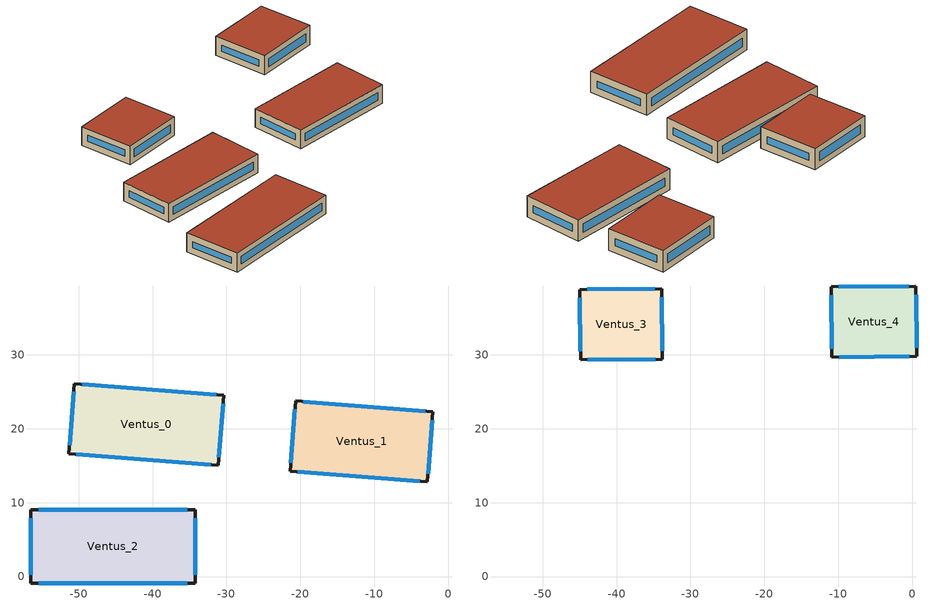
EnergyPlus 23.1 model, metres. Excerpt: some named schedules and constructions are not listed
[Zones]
Ventus_0
 floor outside (90.1-2019 Nonresidential CZ 0 Exterior Floor (Mass)): -50.59,26.13,3.49 -30.38,24.54,3.48 -31.13,15.05,3.48 -51.34,16.64,3.49
 wall outside (90.1-2019 Nonresidential CZ 0 Exterior Wall (Mass)): -50.59,26.13 -51.34,16.64 z3.49:6.87; -31.13,15.05 -30.38,24.54 z3.48:6.87; -51.34,16.64,3.49 -31.13,15.05,3.48 -31.13,15.05,6.87 -51.34,16.64,6.87; -30.38,24.54,3.48 -50.59,26.13,3.49 -50.59,26.13,6.87 -30.38,24.54,6.87
 window (90.1-2019 Nonresidential CZ 0 Glazing (Operable)): -50.68,25 -51.25,17.78 z4.62:5.74; -31.04,16.19 -30.47,23.41 z4.62:5.73; -50.31,16.56,4.52 -32.16,15.13,4.51 -32.16,15.13,5.83 -50.31,16.56,5.84; -31.41,24.62,4.51 -49.56,26.05,4.52 -49.56,26.05,5.84 -31.41,24.62,5.83
 roof outside (90.1-2019 Nonresidential CZ 0 Exterior Roof (Mass)): -50.59,26.13 -51.34,16.64 -31.13,15.05 -30.38,24.54 z6.87
Ventus_1
 floor outside (90.1-2019 Nonresidential CZ 0 Exterior Floor (Mass)): -21.39,14.28,3.48 -20.64,23.78,3.48 -2.06,22.31,3.47 -2.81,12.81,3.47
 wall outside (90.1-2019 Nonresidential CZ 0 Exterior Wall (Mass)): -2.81,12.81 -2.06,22.31 z3.47:6.86; -20.64,23.78 -21.39,14.28 z3.48:6.86; -21.39,14.28,3.48 -2.81,12.81,3.47 -2.81,12.81,6.86 -21.39,14.28,6.86; -2.06,22.31,3.47 -20.64,23.78,3.48 -20.64,23.78,6.86 -2.06,22.31,6.86
 window (90.1-2019 Nonresidential CZ 0 Glazing (Operable)): -20.36,14.19 -3.83,12.89 z4.5:5.83; -2.72,13.95 -2.15,21.18 z4.61:5.72; -20.73,22.64 -21.3,15.41 z4.61:5.73; -3.08,22.39,4.5 -19.62,23.7,4.5 -19.61,23.7,5.83 -3.08,22.39,5.83
 roof outside (90.1-2019 Nonresidential CZ 0 Exterior Roof (Mass)): -21.39,14.28 -2.81,12.81 -2.06,22.31 -20.64,23.78 z6.86
Ventus_2
 floor outside (90.1-2019 Nonresidential CZ 0 Exterior Floor (Mass)): -56.49,9.04 -34.25,9.04 -34.25,-0.87 -56.49,-0.87 z3.5
 wall outside (90.1-2019 Nonresidential CZ 0 Exterior Wall (Mass)): -56.49,9.04 -56.49,-0.87 -34.25,-0.87 -34.25,9.04 -56.49,9.04 z3.5:6.89
 window (90.1-2019 Nonresidential CZ 0 Glazing (Operable)): -56.49,7.9 -56.49,0.28 / -34.25,0.28 -34.25,7.9 z4.64:5.75; -55.45,-0.87 -35.29,-0.87 / -35.29,9.04 -55.45,9.04 z4.54:5.85
 roof outside (90.1-2019 Nonresidential CZ 0 Exterior Roof (Mass)): -56.49,9.04 -56.49,-0.87 -34.25,-0.87 -34.25,9.04 z6.89
Ventus_3
 floor outside (90.1-2019 Nonresidential CZ 0 Exterior Floor (Mass)): -33.89,38.98 -33.8,29.46 -44.89,29.34 -44.99,38.86 z6.11
 wall outside (90.1-2019 Nonresidential CZ 0 Exterior Wall (Mass)): -33.89,38.98 -44.99,38.86 -44.89,29.34 -33.8,29.46 -33.89,38.98 z6.11:9.51
 window (90.1-2019 Nonresidential CZ 0 Glazing (Operable)): -34.87,38.97 -44.01,38.87 / -43.91,29.35 -34.77,29.45 z7.08:8.53; -44.98,37.72 -44.9,30.48 / -33.81,30.6 -33.88,37.84 z7.25:8.37
 roof outside (90.1-2019 Nonresidential CZ 0 Exterior Roof (Mass)): -33.89,38.98 -44.99,38.86 -44.89,29.34 -33.8,29.46 z9.51
Ventus_4
 floor outside (90.1-2019 Nonresidential CZ 0 Exterior Floor (Mass)): 0.52,39.34 0.62,29.82 -10.85,29.7 -10.95,39.22 z6.11
 wall outside (90.1-2019 Nonresidential CZ 0 Exterior Wall (Mass)): 0.52,39.34 -10.95,39.22 -10.85,29.7 0.62,29.82 0.52,39.34 z6.11:9.57
 window (90.1-2019 Nonresidential CZ 0 Glazing (Operable)): -0.48,39.33 -9.95,39.23 / -9.85,29.71 -0.38,29.8 z7.1:8.57; -10.93,38.06 -10.86,30.85 / 0.61,30.97 0.53,38.18 z7.26:8.41
 roof outside (90.1-2019 Nonresidential CZ 0 Exterior Roof (Mass)): 0.52,39.34 -10.95,39.22 -10.85,29.7 0.62,29.82 z9.57
[Schedule:Week:Daily]
HeatAvail_Ventus_3_36; CoolAvail_Ventus_3_36: 65e3f139-55c4-491a-b8a1-de92385e0cb0, 25074c04-134a-4cd5-8869-0685f9ce901c, 138f1788-d115-4275-8913-5b5a03c72385, 370483e0-baab-4027-9a59-48fbdd436ac3, 73406b90-c116-4a38-ad26-4383958228e9, 84d43c4c-2615-4df1-85a1-b787e92f3893, 0ac50ae1-ade8-438e-9c97-9bc2b327bad1, 65e3f139-55c4-491a-b8a1-de92385e0cb0, 65e3f139-55c4-491a-b8a1-de92385e0cb0, 65e3f139-55c4-491a-b8a1-de92385e0cb0, 65e3f139-55c4-491a-b8a1-de92385e0cb0, 65e3f139-55c4-491a-b8a1-de92385e0cb0
HeatAvail_Ventus_3_37; CoolAvail_Ventus_3_37: c7d3c108-51e1-4642-b10b-24d9d065fcf4, 880d7f9e-f7e5-4845-9f62-fa0b82a83981, 86de422b-4adc-4f8c-b749-f42a706bffc7, f2e27bb0-f5a1-4c12-9222-5da141ad1eb5, 74054bd2-68bf-4c2e-b6fe-a9a46485e833, ea893394-956b-47a8-8b47-a2961b42e97b, 97807dff-fb68-4c04-8ba7-6cd170c0bd5b, c7d3c108-51e1-4642-b10b-24d9d065fcf4, c7d3c108-51e1-4642-b10b-24d9d065fcf4, c7d3c108-51e1-4642-b10b-24d9d065fcf4, c7d3c108-51e1-4642-b10b-24d9d065fcf4, c7d3c108-51e1-4642-b10b-24d9d065fcf4
HeatAvail_Ventus_3_38; CoolAvail_Ventus_3_38: b9c7d137-7474-496a-bda7-21dd42cd1285, d04262fa-b310-48b4-9ff0-47e72d262feb, 65e3f139-55c4-491a-b8a1-de92385e0cb0, 9ba10620-f997-461f-a3eb-d35a1e1b5dbc, c3946a26-4fde-49a7-97f4-fc630781a67f, 1d522c20-2eb0-4cc8-bc6a-dc0ba6922368, 07c72340-b4fe-42e0-bbc8-36a9f5657532, b9c7d137-7474-496a-bda7-21dd42cd1285, b9c7d137-7474-496a-bda7-21dd42cd1285, b9c7d137-7474-496a-bda7-21dd42cd1285, b9c7d137-7474-496a-bda7-21dd42cd1285, b9c7d137-7474-496a-bda7-21dd42cd1285
HeatAvail_Ventus_3_39; CoolAvail_Ventus_3_39: 6090c2da-3a51-4064-848f-2637f0081b64, c10c3bc1-e411-4a46-a84f-dfb66236ee43, 9def71ac-644c-4a43-924f-0a2d0336bef2, 057ceafd-0d81-4d68-930f-3b2314fa48cd, 88fed7b3-e359-4a1f-a5b9-45b8ce0c1dc6, 6514d837-955e-4917-8dd1-65b2037d5c9b, c7d3c108-51e1-4642-b10b-24d9d065fcf4, 6090c2da-3a51-4064-848f-2637f0081b64, 6090c2da-3a51-4064-848f-2637f0081b64, 6090c2da-3a51-4064-848f-2637f0081b64, 6090c2da-3a51-4064-848f-2637f0081b64, 6090c2da-3a51-4064-848f-2637f0081b64
HeatAvail_Ventus_3_40; CoolAvail_Ventus_3_40: 378fae08-bd07-4e10-b97f-0d253800d8c8, c2abe261-9d5a-47ce-8ee3-09f32edc3bbb, ce5c9ab2-7397-4451-b8f3-374983e1af58, 20d50bad-3716-475d-a8a1-b2a6c2b604ca, 8a122152-dec9-4ba9-a45f-2adae0c5be92, c6cdd4fb-32ea-43d7-bc5e-5b83dd70b81c, 9d5158ab-fff7-4870-812d-3696b2292dc0, 378fae08-bd07-4e10-b97f-0d253800d8c8, 378fae08-bd07-4e10-b97f-0d253800d8c8, 378fae08-bd07-4e10-b97f-0d253800d8c8, 378fae08-bd07-4e10-b97f-0d253800d8c8, 378fae08-bd07-4e10-b97f-0d253800d8c8
HeatAvail_Ventus_3_41; CoolAvail_Ventus_3_41: b8516354-ce2a-4c67-8c28-31f035522e6f, cbb8fdd0-a5e8-4b2a-b2e6-9693654d8a62, 0c72eb77-d275-4ca9-8307-6c8e2f133ad6, 18659121-dc2a-49d3-a320-01d2f054175a, 5ac3f529-2798-408c-837c-c11db3d63a5f, eaa47732-4b2a-4053-8051-910d054a4053, f2aae914-51d3-4cc0-a5d5-5e9baf011287, b8516354-ce2a-4c67-8c28-31f035522e6f, b8516354-ce2a-4c67-8c28-31f035522e6f, b8516354-ce2a-4c67-8c28-31f035522e6f, b8516354-ce2a-4c67-8c28-31f035522e6f, b8516354-ce2a-4c67-8c28-31f035522e6f
HeatAvail_Ventus_3_42; CoolAvail_Ventus_3_42: af1b22bb-13b3-4bdb-9a6e-cb5ab9315430, 8cfa296e-d2df-42e4-8383-1d6ab16bbdb5, e7079104-5a3e-4fb4-8b2d-8deb9dcb4755, df817dcb-ee5e-4ec2-b348-3e4532a01bdc, 5b88c96a-ba30-4bd6-8257-ec46818092f5, 9f3e6e33-ed0c-4338-a22e-80d68f66795f, 5e4f9b9f-effd-4ea0-b36d-686f673c8fb9, af1b22bb-13b3-4bdb-9a6e-cb5ab9315430, af1b22bb-13b3-4bdb-9a6e-cb5ab9315430, af1b22bb-13b3-4bdb-9a6e-cb5ab9315430, af1b22bb-13b3-4bdb-9a6e-cb5ab9315430, af1b22bb-13b3-4bdb-9a6e-cb5ab9315430
HeatAvail_Ventus_3_43; CoolAvail_Ventus_3_43: b1c0e00c-ed12-44a2-b2d7-3cdb69e5c55e, 444270f3-daff-4cc7-9fce-6beb186acede, b6fcd595-c7f4-4377-b65b-736495fb235b, cb12346d-0ba0-45f5-8b46-1b49f71a5a9e, 16a4b961-d781-45a6-b74f-7a45caf05543, 6c3f2d37-9869-4b85-9549-3a87988d3149, 5487ebe8-a8c6-4cfe-b288-16ea63a3ed1c, b1c0e00c-ed12-44a2-b2d7-3cdb69e5c55e, b1c0e00c-ed12-44a2-b2d7-3cdb69e5c55e, b1c0e00c-ed12-44a2-b2d7-3cdb69e5c55e, b1c0e00c-ed12-44a2-b2d7-3cdb69e5c55e, b1c0e00c-ed12-44a2-b2d7-3cdb69e5c55e
HeatAvail_Ventus_3_44; CoolAvail_Ventus_3_44: ebf265ea-062a-4190-8abf-f1e4c7d89c3a, bd94196e-8e29-48df-b222-d480efb91c9a, be69a2a8-dd22-4f26-b18a-4f66b965a4dc, 27a268de-534c-450b-8705-33fd3cf382a8, cd3f33d7-a60e-4094-a384-348fc886b9d6, 9dcf07ff-184b-43e1-ae98-d6415e276da1, 92402300-f1f6-4e8f-9e99-43f6f64837c9, ebf265ea-062a-4190-8abf-f1e4c7d89c3a, ebf265ea-062a-4190-8abf-f1e4c7d89c3a, ebf265ea-062a-4190-8abf-f1e4c7d89c3a, ebf265ea-062a-4190-8abf-f1e4c7d89c3a, ebf265ea-062a-4190-8abf-f1e4c7d89c3a
HeatAvail_Ventus_3_45; CoolAvail_Ventus_3_45: edc33e11-3f99-40de-8c90-1b0c78e9f77a, abaff233-e121-4acc-b176-3218b52b177e, 6fea13c3-60c2-45eb-826c-87bb4b14df5c, 5e5311e2-4511-4326-97f6-a5c9cd219aeb, 9def71ac-644c-4a43-924f-0a2d0336bef2, aa2181fb-0196-4305-8efc-c14c35da3080, edc33e11-3f99-40de-8c90-1b0c78e9f77a, edc33e11-3f99-40de-8c90-1b0c78e9f77a, edc33e11-3f99-40de-8c90-1b0c78e9f77a, edc33e11-3f99-40de-8c90-1b0c78e9f77a, edc33e11-3f99-40de-8c90-1b0c78e9f77a, edc33e11-3f99-40de-8c90-1b0c78e9f77a
HeatAvail_Ventus_3_46; CoolAvail_Ventus_3_46: 259ab910-9959-4b4f-8b96-6e911539b89f, 8cfa296e-d2df-42e4-8383-1d6ab16bbdb5, 7064cfc5-163a-4ef4-975e-a50f1919b0e4, 59b0afff-e258-4861-ada2-886758a3f753, 5c5f2de8-4e5d-47ee-83c5-350774adab4d, 9c9d8164-8209-42c6-9fdf-f23e4aa42083, 25aa9527-f0f8-4a6c-9c8b-b108c0fe62a6, 259ab910-9959-4b4f-8b96-6e911539b89f, 259ab910-9959-4b4f-8b96-6e911539b89f, 259ab910-9959-4b4f-8b96-6e911539b89f, 259ab910-9959-4b4f-8b96-6e911539b89f, 259ab910-9959-4b4f-8b96-6e911539b89f
HeatAvail_Ventus_3_47; CoolAvail_Ventus_3_47: c03b6a9b-1c9a-4da4-82c3-84b1e2d6d185, 35bfc4da-1048-4292-a682-5655fded43f1, 6b69f790-ab01-4a19-a6c0-13d6128415b2, f9e0fda7-9fed-4c1f-ab6e-5c589fc9d164, 29a76cad-3c7a-482d-a722-386eb74d0f12, ffb92333-dc2f-41db-92cf-14f798bb405c, a0979a01-a3ca-4264-b020-74ebd46e0f0a, c03b6a9b-1c9a-4da4-82c3-84b1e2d6d185, c03b6a9b-1c9a-4da4-82c3-84b1e2d6d185, c03b6a9b-1c9a-4da4-82c3-84b1e2d6d185, c03b6a9b-1c9a-4da4-82c3-84b1e2d6d185, c03b6a9b-1c9a-4da4-82c3-84b1e2d6d185
HeatAvail_Ventus_3_48; CoolAvail_Ventus_3_48: 4f398a15-0db5-4d59-9dc0-80d3d9d282d3, e2278e3a-4045-4e67-81d6-0536b52bb3ab, 11a3fd04-715e-4ad2-80a4-ede72ae8842a, 0c7495df-230f-4fc6-908c-b5aa0f2c6a24, a7c3e583-b1e6-45c1-bb73-94d104b83238, 3c2b0ca0-971e-45fd-9ccc-a7074d69a591, 5586d7ad-9746-4f08-b4f7-35d0e7b16240, 4f398a15-0db5-4d59-9dc0-80d3d9d282d3, 4f398a15-0db5-4d59-9dc0-80d3d9d282d3, 4f398a15-0db5-4d59-9dc0-80d3d9d282d3, 4f398a15-0db5-4d59-9dc0-80d3d9d282d3, 4f398a15-0db5-4d59-9dc0-80d3d9d282d3
HeatAvail_Ventus_3_49; CoolAvail_Ventus_3_49: 67ee3781-661a-4b32-9b97-ba11d48b80e8, dc2a5543-2a02-44da-8fa9-22b0ada74602, 12eac682-e5c5-4ae6-a22e-aa2c120430b8, 981b9efe-6f63-4d00-a449-24f73f51b0f8, ab4d6916-ed93-4cc5-93e4-05523ab73693, 1cf4dc22-9846-4e49-ae67-34ad1fd86b01, 89ea3b08-abcb-42b8-8007-58653634cdd2, 67ee3781-661a-4b32-9b97-ba11d48b80e8, 67ee3781-661a-4b32-9b97-ba11d48b80e8, 67ee3781-661a-4b32-9b97-ba11d48b80e8, 67ee3781-661a-4b32-9b97-ba11d48b80e8, 67ee3781-661a-4b32-9b97-ba11d48b80e8
HeatAvail_Ventus_3_50; CoolAvail_Ventus_3_50: d87af202-f746-4e46-9ceb-371fa7de3b83, ce5c9ab2-7397-4451-b8f3-374983e1af58, 3d23e240-37b9-4a4c-859a-93105498007c, 5d1bad87-1508-49bf-a120-4ab5144eeda2, eb554330-09ba-415f-8b33-a8f0120e2a10, 70444d5c-3d02-4dff-b528-fa1576757e0f, 47d4713a-9828-4be8-aafd-385b8726fa04, d87af202-f746-4e46-9ceb-371fa7de3b83, d87af202-f746-4e46-9ceb-371fa7de3b83, d87af202-f746-4e46-9ceb-371fa7de3b83, d87af202-f746-4e46-9ceb-371fa7de3b83, d87af202-f746-4e46-9ceb-371fa7de3b83
HeatAvail_Ventus_3_51; CoolAvail_Ventus_3_51: 95bc9a77-b8c9-4411-b57c-91eb9c8e52f7, e395d3ac-8cd0-402f-8ca6-1fda7fb30dab, db1a38b2-f9c2-4a48-9e49-15d8acc4e610, 61444038-0694-4e57-a64f-e4e0b6dce092, 40f3f618-6b86-4e51-bfd6-75e26ad0f9b2, 84ed0fb4-1736-4e8f-95e7-5ca1767a8ac9, 771f1635-afb7-4127-b90c-094704ff1bdc, 95bc9a77-b8c9-4411-b57c-91eb9c8e52f7, 95bc9a77-b8c9-4411-b57c-91eb9c8e52f7, 95bc9a77-b8c9-4411-b57c-91eb9c8e52f7, 95bc9a77-b8c9-4411-b57c-91eb9c8e52f7, 95bc9a77-b8c9-4411-b57c-91eb9c8e52f7
HeatAvail_Ventus_3_52; CoolAvail_Ventus_3_52: 50415600-1913-4f4c-b66f-f5c1d08e44a5, 50415600-1913-4f4c-b66f-f5c1d08e44a5, 50415600-1913-4f4c-b66f-f5c1d08e44a5, 50415600-1913-4f4c-b66f-f5c1d08e44a5, 50415600-1913-4f4c-b66f-f5c1d08e44a5, 50415600-1913-4f4c-b66f-f5c1d08e44a5, 50415600-1913-4f4c-b66f-f5c1d08e44a5, 50415600-1913-4f4c-b66f-f5c1d08e44a5, 50415600-1913-4f4c-b66f-f5c1d08e44a5, 50415600-1913-4f4c-b66f-f5c1d08e44a5, 50415600-1913-4f4c-b66f-f5c1d08e44a5, 50415600-1913-4f4c-b66f-f5c1d08e44a5
CoolAvail_Ventus_3_0: 7158aaf4-5a2b-4dfb-b4ee-7a1afa80c914, ea893394-956b-47a8-8b47-a2961b42e97b, 98e88dad-ab29-41fd-9cb4-9f7a812e4348, 7bba5579-4e0c-4581-935f-20ad767e8b1c, 96b4f15b-9833-42f4-beef-ad4644ba9616, 038e51b7-aa1a-4c68-a283-edc952d3799f, ea8110dd-ba3e-46bd-b19a-fb37a1088d34, 7158aaf4-5a2b-4dfb-b4ee-7a1afa80c914, 7158aaf4-5a2b-4dfb-b4ee-7a1afa80c914, 7158aaf4-5a2b-4dfb-b4ee-7a1afa80c914, 7158aaf4-5a2b-4dfb-b4ee-7a1afa80c914, 7158aaf4-5a2b-4dfb-b4ee-7a1afa80c914
CoolAvail_Ventus_3_1: f5f91727-b8df-4fa3-bfaa-6b7d5bd52d09, 4c8de2f8-7c8c-4800-bfda-45e82a9503ca, b5a8b265-8ec4-41aa-b2d8-f610f16bb71a, cce94fd9-a77f-4a92-bade-3cbd5a2e0e45, 5c246eef-ec44-49cf-b00f-87fc8b3c43a0, 5012d3e1-fcf8-4b08-8a6d-4ef5503795fd, 0b75f616-7fec-44bb-a6bb-fd3c22e49948, f5f91727-b8df-4fa3-bfaa-6b7d5bd52d09, f5f91727-b8df-4fa3-bfaa-6b7d5bd52d09, f5f91727-b8df-4fa3-bfaa-6b7d5bd52d09, f5f91727-b8df-4fa3-bfaa-6b7d5bd52d09, f5f91727-b8df-4fa3-bfaa-6b7d5bd52d09
CoolAvail_Ventus_3_2: 24c36759-e481-4a83-b82b-e7979fa094c3, e9f6a664-93cd-4686-8c3d-328d1de24190, 5c246eef-ec44-49cf-b00f-87fc8b3c43a0, 083f8b44-4ef6-46ae-8c54-783710230c9f, ea893394-956b-47a8-8b47-a2961b42e97b, 89c627bc-5e49-43d5-a474-2e924b869038, 5d813a75-0934-4b92-bc50-2816f1e5791d, 24c36759-e481-4a83-b82b-e7979fa094c3, 24c36759-e481-4a83-b82b-e7979fa094c3, 24c36759-e481-4a83-b82b-e7979fa094c3, 24c36759-e481-4a83-b82b-e7979fa094c3, 24c36759-e481-4a83-b82b-e7979fa094c3
CoolAvail_Ventus_3_3: 530a323b-7730-43b7-82cb-3ee1fd74c873, d135375e-badd-40b1-8688-f4bb18616764, 7c9735b5-ba42-44eb-bd93-d1f808c8e906, 8f49b1fe-51a5-4e12-b355-98c825e37863, daf53c50-d593-4d6c-82c5-d2857734a0c7, 7158aaf4-5a2b-4dfb-b4ee-7a1afa80c914, 394fd872-9376-4285-be4e-9095a7ef1fc4, 530a323b-7730-43b7-82cb-3ee1fd74c873, 530a323b-7730-43b7-82cb-3ee1fd74c873, 530a323b-7730-43b7-82cb-3ee1fd74c873, 530a323b-7730-43b7-82cb-3ee1fd74c873, 530a323b-7730-43b7-82cb-3ee1fd74c873
CoolAvail_Ventus_3_4: 14c6de81-30af-4a0e-a4e3-49b473cf6d41, 6c8eba5e-1700-4e82-b01d-6fab886f2439, a486f01f-6a52-44f2-827a-26a99d45cce7, f9bad371-961f-44aa-93b9-5e3151e6df32, 5a642dc8-9825-456e-bda7-f5c41b3ed6a2, 2ae50555-2d6d-4046-8740-244b8c7e5ac2, 6c8eba5e-1700-4e82-b01d-6fab886f2439, 14c6de81-30af-4a0e-a4e3-49b473cf6d41, 14c6de81-30af-4a0e-a4e3-49b473cf6d41, 14c6de81-30af-4a0e-a4e3-49b473cf6d41, 14c6de81-30af-4a0e-a4e3-49b473cf6d41, 14c6de81-30af-4a0e-a4e3-49b473cf6d41
CoolAvail_Ventus_3_5: 6190e8b2-f565-46d1-80ae-4f5e3685a436, 525a46cb-6b0e-497f-84cc-fe719be2a710, 58379191-c1b4-47e5-a0c5-a19f7e5b1178, 6c493063-79ea-4329-a2fc-348c6a05954d, cfa1612d-a7c4-43f3-953b-f1ae1bd8dd69, a0851d90-119e-408b-9160-7f326c87494c, 1eb56954-0b7e-4442-8040-563b1a7f3814, 6190e8b2-f565-46d1-80ae-4f5e3685a436, 6190e8b2-f565-46d1-80ae-4f5e3685a436, 6190e8b2-f565-46d1-80ae-4f5e3685a436, 6190e8b2-f565-46d1-80ae-4f5e3685a436, 6190e8b2-f565-46d1-80ae-4f5e3685a436
CoolAvail_Ventus_3_6: 638d7c9e-c17c-4aec-a0fc-98fb6eee6cdc, 576e89f0-6812-4d7b-a71b-ed667f800c9a, 769dc03d-33fd-4c48-bde9-9c464d1200bb, 0dcae88f-2029-4a76-a348-85cce32da07c, 29ccd82d-e2c4-441a-b54e-a5719c5b7e80, af63b4a2-debd-4e12-990d-0cf093cff569, 3270dfe9-63c8-4046-9da8-dc1563232933, 638d7c9e-c17c-4aec-a0fc-98fb6eee6cdc, 638d7c9e-c17c-4aec-a0fc-98fb6eee6cdc, 638d7c9e-c17c-4aec-a0fc-98fb6eee6cdc, 638d7c9e-c17c-4aec-a0fc-98fb6eee6cdc, 638d7c9e-c17c-4aec-a0fc-98fb6eee6cdc
CoolAvail_Ventus_3_7: f735713b-1de7-4057-b946-f9363e1bd471, 1297b24e-b186-4720-a250-24a7711f8cb1, cc073949-01ac-4db5-a5b3-bc1630463598, a9279f97-692f-4cfd-a2f7-ec6d95770965, 29672d6e-07e8-4aaf-b33a-50f2300d0518, c964ea7b-1134-4705-9409-38d53af21baa, f0ad1450-6134-4a64-a067-7789090dd9d3, f735713b-1de7-4057-b946-f9363e1bd471, f735713b-1de7-4057-b946-f9363e1bd471, f735713b-1de7-4057-b946-f9363e1bd471, f735713b-1de7-4057-b946-f9363e1bd471, f735713b-1de7-4057-b946-f9363e1bd471
CoolAvail_Ventus_3_8: ad563fe5-466c-41de-be62-26933d744d3e, 625c3241-47f1-43b7-ace3-c5f51236fa8e, 6bfff181-53aa-479a-995c-51560f8a5d5c, 56518056-a51e-4845-ad2e-14945a328c81, 9b892f0d-86fc-4605-9574-a2a1841287ff, 906098ef-ff9c-4ce6-8781-998ff0a07049, abaff233-e121-4acc-b176-3218b52b177e, ad563fe5-466c-41de-be62-26933d744d3e, ad563fe5-466c-41de-be62-26933d744d3e, ad563fe5-466c-41de-be62-26933d744d3e, ad563fe5-466c-41de-be62-26933d744d3e, ad563fe5-466c-41de-be62-26933d744d3e
CoolAvail_Ventus_3_9: 47bea3f7-5ad0-40fb-84f1-b02ba0b11edf, a8750861-35c9-4a01-b248-721a8bc6e035, abaff233-e121-4acc-b176-3218b52b177e, 03972041-d6f2-4adf-a766-8375f5e9fecf, 36c44b85-d5b0-4df3-a5eb-8a661860568d, ff10f670-3dd1-4de0-b561-c62058da69c6, 50831c31-48dc-4423-8db2-7565b2b2cda8, 47bea3f7-5ad0-40fb-84f1-b02ba0b11edf, 47bea3f7-5ad0-40fb-84f1-b02ba0b11edf, 47bea3f7-5ad0-40fb-84f1-b02ba0b11edf, 47bea3f7-5ad0-40fb-84f1-b02ba0b11edf, 47bea3f7-5ad0-40fb-84f1-b02ba0b11edf
CoolAvail_Ventus_3_10: 49ce150c-6112-429a-aca5-0a4cf0b6a216, abaff233-e121-4acc-b176-3218b52b177e, 9253dda1-d2f3-4e73-8e86-1a2018f0284b, dc6a5729-5403-44ac-aeb8-64c4cf710a29, 83d53b60-484d-41a2-add2-88cb8570cf96, a79a9e7a-9c7b-4898-9e24-aaf3bc7f40e1, 3e455692-f571-4d70-9847-2ce97a641f93, 49ce150c-6112-429a-aca5-0a4cf0b6a216, 49ce150c-6112-429a-aca5-0a4cf0b6a216, 49ce150c-6112-429a-aca5-0a4cf0b6a216, 49ce150c-6112-429a-aca5-0a4cf0b6a216, 49ce150c-6112-429a-aca5-0a4cf0b6a216
CoolAvail_Ventus_3_11: abaff233-e121-4acc-b176-3218b52b177e, 9dac12f2-96d5-4c21-865e-c967c9f8e4b4, ec4a7ace-ff22-4219-9c68-8d1d7cbca50a, d770e1dc-c64f-4ba8-bccc-cb9c3e507657, 756c7f7e-2d5d-4c0e-8676-d62993ddbc5a, b7548e7b-6d15-45d5-9ad8-2269986b0363, 7d0ede67-a537-4393-a9bf-4f9ae5e3e072, abaff233-e121-4acc-b176-3218b52b177e, abaff233-e121-4acc-b176-3218b52b177e, abaff233-e121-4acc-b176-3218b52b177e, abaff233-e121-4acc-b176-3218b52b177e, abaff233-e121-4acc-b176-3218b52b177e
CoolAvail_Ventus_3_12: 1557c61e-7dc5-4fc4-9817-5bbbaf0b9155, a6acf645-127e-417b-bbaa-114d3af0d377, 1ac6313c-d685-49b1-8aed-7caaf5e12eea, 1e30b826-206a-4819-9f59-10792228119a, 9a390b91-84e5-40cf-9c08-d10cf1815cb5, 1f36c98e-b347-4fdf-b9d9-abbead5fc37d, 76cbd0cb-536c-4cf6-a767-ea55ca1c133b, 1557c61e-7dc5-4fc4-9817-5bbbaf0b9155, 1557c61e-7dc5-4fc4-9817-5bbbaf0b9155, 1557c61e-7dc5-4fc4-9817-5bbbaf0b9155, 1557c61e-7dc5-4fc4-9817-5bbbaf0b9155, 1557c61e-7dc5-4fc4-9817-5bbbaf0b9155
CoolAvail_Ventus_3_13: 7ff9edc0-bf98-485c-bf4c-6f48985e7d7a, cc86be1d-270c-4455-b871-bd2973ed937f, 840c2482-bf2d-4fdc-a83f-754bd1980ef7, d79bcfdd-a6ce-494a-9269-4d3b7a3a6b1d, a4976cb1-642b-42e7-89c3-9ad1905bddf1, 2dff9784-a058-45b6-8693-61ffc2cc0571, 921ef230-30e7-469a-8704-53d67a6d9d1b, 7ff9edc0-bf98-485c-bf4c-6f48985e7d7a, 7ff9edc0-bf98-485c-bf4c-6f48985e7d7a, 7ff9edc0-bf98-485c-bf4c-6f48985e7d7a, 7ff9edc0-bf98-485c-bf4c-6f48985e7d7a, 7ff9edc0-bf98-485c-bf4c-6f48985e7d7a
CoolAvail_Ventus_3_14: 1d1bbe9c-0b5c-4e98-9ef0-9e01f577cf7b, 6d131b91-5c81-4faa-8502-e9d5e0bd4816, bdd5bd41-a9c8-4d6b-8a4f-942c21ee8b55, 2f98b04b-87be-447f-a1a5-0cb17425eacc, 64574ad7-3298-4a64-a8ab-96ac1f900380, 8d437f67-c17f-4a54-880f-5b4ac389bae9, 7016debf-1e31-441e-8941-372434a77819, 1d1bbe9c-0b5c-4e98-9ef0-9e01f577cf7b, 1d1bbe9c-0b5c-4e98-9ef0-9e01f577cf7b, 1d1bbe9c-0b5c-4e98-9ef0-9e01f577cf7b, 1d1bbe9c-0b5c-4e98-9ef0-9e01f577cf7b, 1d1bbe9c-0b5c-4e98-9ef0-9e01f577cf7b
CoolAvail_Ventus_3_15: 4261aa80-ca22-43da-8c6d-62d4a80df65f, 41c0b485-bfe2-4b60-92f4-ef725acb7400, 69320cb6-1723-4991-8478-49bc92507409, 3a343040-e5a2-4923-a58f-bdf52c09575a, b518a31d-a599-456b-a29d-4b6a8e6b8d9e, d8113999-81b4-45c8-8da3-49ba1428dba2, e9cb1df0-5994-4d4a-ad43-8b8829f8ca7e, 4261aa80-ca22-43da-8c6d-62d4a80df65f, 4261aa80-ca22-43da-8c6d-62d4a80df65f, 4261aa80-ca22-43da-8c6d-62d4a80df65f, 4261aa80-ca22-43da-8c6d-62d4a80df65f, 4261aa80-ca22-43da-8c6d-62d4a80df65f
CoolAvail_Ventus_3_16: b855bd31-a54b-4b91-b370-e5b23e536827, d4e990da-b2ca-432e-b8df-095b9bcdccac, 115582ab-0b18-4729-bfaf-8d3af2d68d98, d71fbb3e-b007-4577-b9a5-8d8ccddd81e5, 4bb75911-a9a6-484e-bd60-1da2e4a0c899, b9b593cd-670b-4799-a2f7-83242c7e6293, f69f07d3-f1a7-4f39-afa8-dd531a80312f, b855bd31-a54b-4b91-b370-e5b23e536827, b855bd31-a54b-4b91-b370-e5b23e536827, b855bd31-a54b-4b91-b370-e5b23e536827, b855bd31-a54b-4b91-b370-e5b23e536827, b855bd31-a54b-4b91-b370-e5b23e536827
CoolAvail_Ventus_3_17: 75294591-ea63-438a-abb4-a05d61ea89bf, ca1d4d6e-35f5-4d25-91cd-16c0fe71e7d4, 17a8c0e9-dbf1-4945-a9f7-4fc2b3a2acd3, c7d3c108-51e1-4642-b10b-24d9d065fcf4, 4472c98c-8089-4af4-9cc3-119365db7ca8, 5c4812be-cc35-4f4a-a931-81b662427617, e8a3d1d0-a20c-487d-beb9-4920cd4ef21f, 75294591-ea63-438a-abb4-a05d61ea89bf, 75294591-ea63-438a-abb4-a05d61ea89bf, 75294591-ea63-438a-abb4-a05d61ea89bf, 75294591-ea63-438a-abb4-a05d61ea89bf, 75294591-ea63-438a-abb4-a05d61ea89bf
CoolAvail_Ventus_3_18: 67a74a07-90df-41ba-83b9-f17ff7d25cb2, 1c380fa9-2913-4c44-b6c9-0beff170aba2, 2d50145b-d5d5-4408-a454-7f832a59cbf5, 67a74a07-90df-41ba-83b9-f17ff7d25cb2, cf5651c1-719a-4dc2-98ea-3c98721ad41a, 89fc61c6-6dd7-4947-84e0-e53b50bad561, a2376b19-c7ba-4254-a0b2-dcc63b821e47, 67a74a07-90df-41ba-83b9-f17ff7d25cb2, 67a74a07-90df-41ba-83b9-f17ff7d25cb2, 67a74a07-90df-41ba-83b9-f17ff7d25cb2, 67a74a07-90df-41ba-83b9-f17ff7d25cb2, 67a74a07-90df-41ba-83b9-f17ff7d25cb2
CoolAvail_Ventus_3_19: 2eb112a7-07fd-4f53-83e5-7f44396a0c42, 1f60ed8c-239f-4751-abcf-71e5c0ffbf2e, f33e052e-e3a3-494a-a27e-03d235a75edb, ccf7ed58-49bb-41d0-bd70-4ee9d4c4a426, 41acea93-75d2-4d9b-919a-fd292689db66, 1c593e3f-399b-4fdc-856a-031dcefcaf63, 30c38fbb-ae9b-47c8-818d-f567db761d1c, 2eb112a7-07fd-4f53-83e5-7f44396a0c42, 2eb112a7-07fd-4f53-83e5-7f44396a0c42, 2eb112a7-07fd-4f53-83e5-7f44396a0c42, 2eb112a7-07fd-4f53-83e5-7f44396a0c42, 2eb112a7-07fd-4f53-83e5-7f44396a0c42
CoolAvail_Ventus_3_20: 25074c04-134a-4cd5-8869-0685f9ce901c, d63d487f-5d72-48e8-9033-3b6aa6049279, 2eb112a7-07fd-4f53-83e5-7f44396a0c42, 3911336b-13f4-4036-b373-52f9b7230f8e, ab2f565a-3b5e-47b4-adf8-e6397d8f5dcd, 79d3580d-fc3c-480b-a97f-7f59da72b1ce, 71a86644-dbda-428c-9fea-36bbc2422041, 25074c04-134a-4cd5-8869-0685f9ce901c, 25074c04-134a-4cd5-8869-0685f9ce901c, 25074c04-134a-4cd5-8869-0685f9ce901c, 25074c04-134a-4cd5-8869-0685f9ce901c, 25074c04-134a-4cd5-8869-0685f9ce901c
CoolAvail_Ventus_3_21: 406d220a-ea8a-4620-ab9a-f017f7ae1691, 525a46cb-6b0e-497f-84cc-fe719be2a710, 017299d7-d4c5-4813-90e5-d6778557dc1b, a08da8fc-ac96-41a0-863e-c02cbd00ca50, 969a7ccf-f4b9-48e3-bf5e-efbad88b9648, ca026977-a8df-433a-8448-a345ec1d7be0, 2907bb89-a569-4865-8d4c-cc7da8f8fa9b, 406d220a-ea8a-4620-ab9a-f017f7ae1691, 406d220a-ea8a-4620-ab9a-f017f7ae1691, 406d220a-ea8a-4620-ab9a-f017f7ae1691, 406d220a-ea8a-4620-ab9a-f017f7ae1691, 406d220a-ea8a-4620-ab9a-f017f7ae1691
CoolAvail_Ventus_3_22: f3904647-6033-403a-8202-c0e0b7188cac, 1f2e60f5-4a64-40b3-a2fd-b74d962fbd16, 6301f005-ca53-4402-a55a-10288e0469fc, da62ef6f-ef6f-4b4f-87ed-1bb8ec028557, ca9c2e51-8df5-4d3d-8190-80f0c6cb76ac, 7f1bc331-9c8c-4eba-8398-74f9fa05e77e, d5358a2d-fec6-4afc-81ec-77d400248433, f3904647-6033-403a-8202-c0e0b7188cac, f3904647-6033-403a-8202-c0e0b7188cac, f3904647-6033-403a-8202-c0e0b7188cac, f3904647-6033-403a-8202-c0e0b7188cac, f3904647-6033-403a-8202-c0e0b7188cac
CoolAvail_Ventus_3_23: c05780cb-043b-46aa-bb2b-5f83ae60d46d, 05832be9-92a3-4a87-9618-6032a66677cd, b30cb9b5-21e8-4114-bf96-ef16dee82c00, 766b237d-6a9e-4b85-ae81-4178abc6c82f, f54727d9-aeda-4f10-a4aa-cc5c5a1492d4, c848a378-8bed-48a9-9eb3-1e4941a50809, 8588ac5a-27e8-47d2-8086-4e50aef849d1, c05780cb-043b-46aa-bb2b-5f83ae60d46d, c05780cb-043b-46aa-bb2b-5f83ae60d46d, c05780cb-043b-46aa-bb2b-5f83ae60d46d, c05780cb-043b-46aa-bb2b-5f83ae60d46d, c05780cb-043b-46aa-bb2b-5f83ae60d46d
CoolAvail_Ventus_3_24: 180a623c-d74b-4dd9-ba05-daa202074ec6, a7322b6d-6309-4f1b-9fdf-54dfc24adfec, 821ffc73-84c6-4164-89d7-686c19d3f16b, 51e417a1-0312-4751-bc02-1dd9a24a9e5a, 83234d12-1b75-4f51-85b3-5eb005d4d259, 948ccadd-859d-4d5e-b812-8566f4ff7bfb, b6f1c0d8-f17d-4dea-b350-055d8560e91a, 180a623c-d74b-4dd9-ba05-daa202074ec6, 180a623c-d74b-4dd9-ba05-daa202074ec6, 180a623c-d74b-4dd9-ba05-daa202074ec6, 180a623c-d74b-4dd9-ba05-daa202074ec6, 180a623c-d74b-4dd9-ba05-daa202074ec6
CoolAvail_Ventus_3_25: 7778add0-510f-43c3-a1dc-ecfce751ffea, 65a2de87-5144-4034-aa07-7fbfc60b6d57, 0ac50ae1-ade8-438e-9c97-9bc2b327bad1, 9dff7ca5-d767-4365-8e00-a506e08efb4e, 643e67ea-0bb5-4eb6-8cab-6fe6f1960727, f67f652c-f978-46cb-8edd-a713db10e1dd, 82193a8c-dec4-43a7-8e5e-21b6d35fbce9, 7778add0-510f-43c3-a1dc-ecfce751ffea, 7778add0-510f-43c3-a1dc-ecfce751ffea, 7778add0-510f-43c3-a1dc-ecfce751ffea, 7778add0-510f-43c3-a1dc-ecfce751ffea, 7778add0-510f-43c3-a1dc-ecfce751ffea
CoolAvail_Ventus_3_26: 68a6f05d-2c10-406f-8159-012e06ca5293, 18fef868-91e4-4925-8a0b-8913b8bf6f8b, 51bbcce5-df5b-47f0-a166-52e4232772f9, 3a3d49bf-7da0-4633-9e5b-2388c18a48d1, 0309cf2d-cd66-4be8-8c23-507fecaa03c8, 1543f6b6-8010-442a-86cb-b92de69aa8f0, cef632d3-223f-4212-bb6f-c2378781a5d9, 68a6f05d-2c10-406f-8159-012e06ca5293, 68a6f05d-2c10-406f-8159-012e06ca5293, 68a6f05d-2c10-406f-8159-012e06ca5293, 68a6f05d-2c10-406f-8159-012e06ca5293, 68a6f05d-2c10-406f-8159-012e06ca5293
CoolAvail_Ventus_3_27: 952a7981-fe74-4ba8-9b34-c2749137560b, 68c4be17-8eec-43ca-a091-4e481e2ba7c3, 86bf90ae-429c-4d9d-9a84-3bad6150341c, c6dd0d73-5917-4b13-aad0-784fdd042119, da2ab299-3f42-41f6-b194-4812418ca2f6, a29dd0f5-fb99-4ae3-956f-649b770296ed, cdb56c2a-a804-457a-91aa-4e1176fa85c1, 952a7981-fe74-4ba8-9b34-c2749137560b, 952a7981-fe74-4ba8-9b34-c2749137560b, 952a7981-fe74-4ba8-9b34-c2749137560b, 952a7981-fe74-4ba8-9b34-c2749137560b, 952a7981-fe74-4ba8-9b34-c2749137560b
CoolAvail_Ventus_3_28: b618041a-816f-4c02-8a49-8838e089245d, 845b166e-d04f-41cf-8f74-4a985483e72f, 49314c32-4c9d-4225-9993-5f17e3262b67, 01eb10a6-925f-4a55-968b-764ac9559073, c7d3c108-51e1-4642-b10b-24d9d065fcf4, 7e418bb2-8b75-459b-badb-964bd68a64cc, 406d220a-ea8a-4620-ab9a-f017f7ae1691, b618041a-816f-4c02-8a49-8838e089245d, b618041a-816f-4c02-8a49-8838e089245d, b618041a-816f-4c02-8a49-8838e089245d, b618041a-816f-4c02-8a49-8838e089245d, b618041a-816f-4c02-8a49-8838e089245d
CoolAvail_Ventus_3_29: 286fcfb8-dc4e-49cf-99dd-bf285d89ecfb, 6f9c61a7-be0d-40d6-a5ad-a224499b1481, 033d80e2-106b-4b9f-9656-29de1ef509e0, 378fae08-bd07-4e10-b97f-0d253800d8c8, c7d3c108-51e1-4642-b10b-24d9d065fcf4, c7d3c108-51e1-4642-b10b-24d9d065fcf4, 0c7f6b79-4a2c-4f8d-b9d7-a0b02fc2033b, 286fcfb8-dc4e-49cf-99dd-bf285d89ecfb, 286fcfb8-dc4e-49cf-99dd-bf285d89ecfb, 286fcfb8-dc4e-49cf-99dd-bf285d89ecfb, 286fcfb8-dc4e-49cf-99dd-bf285d89ecfb, 286fcfb8-dc4e-49cf-99dd-bf285d89ecfb
CoolAvail_Ventus_3_30: 26a997f3-1259-48cd-896d-c9ae443237e7, abaff233-e121-4acc-b176-3218b52b177e, 4fa0e65e-a491-4254-bf99-bc6948f07ae4, 08f1a440-4b04-4f21-b2df-410f60d1dd46, f6605d33-e3cb-4820-b9ad-5141c0bbc296, ccd12820-27b1-4c5c-881a-9619a404b29c, 50d6c5a2-3c2b-42d5-8afc-28891047bc13, 26a997f3-1259-48cd-896d-c9ae443237e7, 26a997f3-1259-48cd-896d-c9ae443237e7, 26a997f3-1259-48cd-896d-c9ae443237e7, 26a997f3-1259-48cd-896d-c9ae443237e7, 26a997f3-1259-48cd-896d-c9ae443237e7
CoolAvail_Ventus_3_31: 75a78c42-c535-4cfa-95a0-8fce7938889b, 3911336b-13f4-4036-b373-52f9b7230f8e, 033d80e2-106b-4b9f-9656-29de1ef509e0, 58e3fed2-11b8-4d75-83f9-f62192c3ef8c, 4a2cc418-8214-44fb-92b8-ff5d221cb2f9, 771f1635-afb7-4127-b90c-094704ff1bdc, 3d946fa6-7b8f-453a-bd1b-75eb2d5b0e74, 75a78c42-c535-4cfa-95a0-8fce7938889b, 75a78c42-c535-4cfa-95a0-8fce7938889b, 75a78c42-c535-4cfa-95a0-8fce7938889b, 75a78c42-c535-4cfa-95a0-8fce7938889b, 75a78c42-c535-4cfa-95a0-8fce7938889b
CoolAvail_Ventus_3_32: 342654ee-4c14-449a-845b-2cbe67e8a51e, f927c023-27f4-47b2-9de5-ea1efb2a2ede, 1cb2bb12-eed5-47d5-a170-33ba651472a2, 48fd40f5-b6e7-4e06-b35d-4aa5e0dcc661, 777ad352-e991-4696-9acd-0f3a6e511a3b, e78262a3-9a03-42f9-8647-7ae00c2e8a47, 3ddfb741-2dbb-443f-bffd-191e90a5819b, 342654ee-4c14-449a-845b-2cbe67e8a51e, 342654ee-4c14-449a-845b-2cbe67e8a51e, 342654ee-4c14-449a-845b-2cbe67e8a51e, 342654ee-4c14-449a-845b-2cbe67e8a51e, 342654ee-4c14-449a-845b-2cbe67e8a51e
CoolAvail_Ventus_3_33: 9eb6c6dd-85f2-4d02-afeb-dc01f400a541, 6b4224ab-a6d8-400b-b1f8-125bd56c3614, e77d6c9c-8941-4961-a4b9-d85dbed49efd, 9948bc28-c651-414e-9607-205ef9357170, 69391d37-c1dd-4f2e-ba27-34face305099, 017299d7-d4c5-4813-90e5-d6778557dc1b, 3aa7ad63-2213-466b-9f22-a4ac6add9191, 9eb6c6dd-85f2-4d02-afeb-dc01f400a541, 9eb6c6dd-85f2-4d02-afeb-dc01f400a541, 9eb6c6dd-85f2-4d02-afeb-dc01f400a541, 9eb6c6dd-85f2-4d02-afeb-dc01f400a541, 9eb6c6dd-85f2-4d02-afeb-dc01f400a541
CoolAvail_Ventus_3_34: 04e99e5e-6457-44fc-aec7-2dc07801b800, c8c565e7-2257-45d0-a2d9-63349958ef0c, 3ef03882-e129-4934-a6ed-856ba41573d4, ebcb8be8-4728-427f-9e91-7a0167dc3d0a, 434f043e-913f-4ad7-b340-23f571a24b49, b3f632b3-8d3b-4a42-8d97-cd9d8aab3005, c8539508-d002-463d-82ba-63ce1c570edc, 04e99e5e-6457-44fc-aec7-2dc07801b800, 04e99e5e-6457-44fc-aec7-2dc07801b800, 04e99e5e-6457-44fc-aec7-2dc07801b800, 04e99e5e-6457-44fc-aec7-2dc07801b800, 04e99e5e-6457-44fc-aec7-2dc07801b800
CoolAvail_Ventus_3_35: 5e326456-cad5-497e-89fa-ba460865d336, 3587afe6-2b89-4188-908a-4a1fb8707b82, f5f91727-b8df-4fa3-bfaa-6b7d5bd52d09, 5ea22281-accd-43f5-96b9-51684d82d0b2, 3270dfe9-63c8-4046-9da8-dc1563232933, b45bb29f-862f-4fda-8dca-a107c43617c6, 9e4d310c-ba0e-4bb1-a853-2b3161a56f74, 5e326456-cad5-497e-89fa-ba460865d336, 5e326456-cad5-497e-89fa-ba460865d336, 5e326456-cad5-497e-89fa-ba460865d336, 5e326456-cad5-497e-89fa-ba460865d336, 5e326456-cad5-497e-89fa-ba460865d336
NatVentAvail_Ventus_3_0: f6354cd7-10a3-4f2a-98c8-83f459772a77, bc329499-9032-4322-b8a8-ff77f105c3a1, 0a5d11cb-535e-4073-880c-bf5f0e539de1, e2f94440-4fd9-4cd6-8697-230aa730da0e, 36f988ef-82e3-41bc-8cd5-1b0ca4de790c, 5f412e3c-5a66-4128-b501-81c0bd60afc7, 4ff789ac-5852-4111-b8ca-0b905bccfb9d, f6354cd7-10a3-4f2a-98c8-83f459772a77, f6354cd7-10a3-4f2a-98c8-83f459772a77, f6354cd7-10a3-4f2a-98c8-83f459772a77, f6354cd7-10a3-4f2a-98c8-83f459772a77, f6354cd7-10a3-4f2a-98c8-83f459772a77
NatVentAvail_Ventus_3_1: ccbcdd31-a275-40a4-b447-51e54ef8d7b9, 42a912a3-6033-4745-bb1c-7b3605a50131, 19d07e6d-d168-4a72-b879-a86018fa4f49, 639b30d6-3a10-4d03-98f7-78ee16012e8d, c84b0467-26b1-4ea9-bcc4-b1b00fedc2dc, ccb71566-b700-414c-88f7-145e1f742323, d6ddf757-37ee-4f97-b5b3-4bd14b1983c8, ccbcdd31-a275-40a4-b447-51e54ef8d7b9, ccbcdd31-a275-40a4-b447-51e54ef8d7b9, ccbcdd31-a275-40a4-b447-51e54ef8d7b9, ccbcdd31-a275-40a4-b447-51e54ef8d7b9, ccbcdd31-a275-40a4-b447-51e54ef8d7b9
NatVentAvail_Ventus_3_2: 093dc093-8cd4-406e-9fd2-1867b4c6b722, be37b3bd-083f-4ac1-80d1-48158526ed3d, c84b0467-26b1-4ea9-bcc4-b1b00fedc2dc, 279c8db3-ae88-445f-b1e9-db29ffdc4451, bc329499-9032-4322-b8a8-ff77f105c3a1, 8f53b7a2-3abd-4db3-b3a3-e6febf89d2c2, d287b876-e000-4ac4-87cf-f475be92c15f, 093dc093-8cd4-406e-9fd2-1867b4c6b722, 093dc093-8cd4-406e-9fd2-1867b4c6b722, 093dc093-8cd4-406e-9fd2-1867b4c6b722, 093dc093-8cd4-406e-9fd2-1867b4c6b722, 093dc093-8cd4-406e-9fd2-1867b4c6b722
NatVentAvail_Ventus_3_3: 68f7dd61-ba06-4b55-9bc6-7884afdc2e03, d5358a2d-fec6-4afc-81ec-77d400248433, 8cc55fb1-ade8-4f90-a2b9-8a824e6808a2, a82e9260-4b3b-4b8b-a4c1-6d833ddaed72, 3d09528a-da13-4f52-b595-8129d9c912bf, f6354cd7-10a3-4f2a-98c8-83f459772a77, 9455033b-ffc0-40a0-9baf-b5c54ed660e7, 68f7dd61-ba06-4b55-9bc6-7884afdc2e03, 68f7dd61-ba06-4b55-9bc6-7884afdc2e03, 68f7dd61-ba06-4b55-9bc6-7884afdc2e03, 68f7dd61-ba06-4b55-9bc6-7884afdc2e03, 68f7dd61-ba06-4b55-9bc6-7884afdc2e03
NatVentAvail_Ventus_3_4: 528b7c8f-33f2-4d80-8ac2-c0778f04edde, c7944dd6-ced0-4df7-8402-2f6e8a9d0347, 6cd1f163-b2f4-478d-bd09-c87c8abc2dec, 6bc2fa83-cb55-4cb5-bea7-b3aaef1b9910, faaf5a2f-320a-4c3e-be1b-7fd0409cfbed, c8e113c6-767e-4dd8-a178-b140ce0973ac, c7944dd6-ced0-4df7-8402-2f6e8a9d0347, 528b7c8f-33f2-4d80-8ac2-c0778f04edde, 528b7c8f-33f2-4d80-8ac2-c0778f04edde, 528b7c8f-33f2-4d80-8ac2-c0778f04edde, 528b7c8f-33f2-4d80-8ac2-c0778f04edde, 528b7c8f-33f2-4d80-8ac2-c0778f04edde
NatVentAvail_Ventus_3_5: cb0eff86-d95b-442c-a0f7-94ad9f3c5523, dfa72975-371f-47f3-9f32-e2ada24ff21b, 1489e617-f5fd-4eac-8b73-181338e7eecb, 76e04667-3c32-4c59-b1fd-ac254d3180ce, 717fc015-f90d-4da6-8fda-552e652ee1dd, 60c66fcd-e25f-4027-b9c6-1016d4bd7f19, 2874b080-9a13-417d-8c6b-8cb48b9cd6eb, cb0eff86-d95b-442c-a0f7-94ad9f3c5523, cb0eff86-d95b-442c-a0f7-94ad9f3c5523, cb0eff86-d95b-442c-a0f7-94ad9f3c5523, cb0eff86-d95b-442c-a0f7-94ad9f3c5523, cb0eff86-d95b-442c-a0f7-94ad9f3c5523
NatVentAvail_Ventus_3_6: a9e6993e-f01c-4097-8b86-fb55df33e8dd, 3ef03882-e129-4934-a6ed-856ba41573d4, 2d3974ca-61ff-4477-9d54-b5075ffb2d3c, c15a375a-8a82-476e-b5e3-cd39b62c10ae, c9d2955b-518f-48e4-887d-5c06e1b622be, b8865002-3ab2-463a-9ac7-f20899d8e21f, a9d439a1-49d9-4f3c-84a6-8da776fee34f, a9e6993e-f01c-4097-8b86-fb55df33e8dd, a9e6993e-f01c-4097-8b86-fb55df33e8dd, a9e6993e-f01c-4097-8b86-fb55df33e8dd, a9e6993e-f01c-4097-8b86-fb55df33e8dd, a9e6993e-f01c-4097-8b86-fb55df33e8dd
NatVentAvail_Ventus_3_7: d71039b2-4664-4515-a317-a41203d6586b, 309734b5-eaf6-4af6-9f18-9aed50d59102, 039dbfa2-2177-44c9-ac11-4c4e29f46ddf, 75cc303d-4f2c-4310-894b-0687e834c349, e0e0aa30-4e98-46f2-9781-c9a07be1203e, 2fd69143-6a79-4d03-a83e-de989fad781e, 5d86afc1-ee87-4936-8637-be65dde97c39, d71039b2-4664-4515-a317-a41203d6586b, d71039b2-4664-4515-a317-a41203d6586b, d71039b2-4664-4515-a317-a41203d6586b, d71039b2-4664-4515-a317-a41203d6586b, d71039b2-4664-4515-a317-a41203d6586b
NatVentAvail_Ventus_3_8: 234f931b-0e95-45a7-8dc2-c67f0add53f8, 4531d131-324b-43ff-9a22-bfa998908afb, 8045cfa7-3b87-449f-aecb-5f4cc359c8b0, cea94392-e11e-4c1a-b24d-9467f757cad0, d1b8922f-6ada-4419-a533-eaf6b2301ba0, cbdeee12-7f82-4b74-9338-a039399b597b, 4c7fa85c-202d-4e6c-86aa-34b9aec84825, 234f931b-0e95-45a7-8dc2-c67f0add53f8, 234f931b-0e95-45a7-8dc2-c67f0add53f8, 234f931b-0e95-45a7-8dc2-c67f0add53f8, 234f931b-0e95-45a7-8dc2-c67f0add53f8, 234f931b-0e95-45a7-8dc2-c67f0add53f8
NatVentAvail_Ventus_3_9: a4fa30fc-cb38-4822-a3a8-c9d1718e918a, d9553212-6c9c-48d8-881c-59a5c0202978, 4c7fa85c-202d-4e6c-86aa-34b9aec84825, c1f37a79-47bd-4325-a1d6-d631ed202a16, 92deed90-76ee-4c03-813a-39f8324252aa, eaee44e9-163e-4555-88e5-bdca685ac7cc, 301a67e5-20a4-41ad-ae17-0c0973fd5a2f, a4fa30fc-cb38-4822-a3a8-c9d1718e918a, a4fa30fc-cb38-4822-a3a8-c9d1718e918a, a4fa30fc-cb38-4822-a3a8-c9d1718e918a, a4fa30fc-cb38-4822-a3a8-c9d1718e918a, a4fa30fc-cb38-4822-a3a8-c9d1718e918a
NatVentAvail_Ventus_3_10: a9d6092d-3df5-4e87-9753-d59d6138e152, 4c7fa85c-202d-4e6c-86aa-34b9aec84825, f66d653a-32f1-4d02-95b7-1d543ef8c719, d9ca4469-9971-401b-aaae-04f22bf27658, 479c5c13-ed1d-4dca-8b6b-d44d4179901a, 7fbba035-6a81-4391-b68e-9c84a28b0b12, 33b30949-30af-4a26-8f8d-266bbcfcc169, a9d6092d-3df5-4e87-9753-d59d6138e152, a9d6092d-3df5-4e87-9753-d59d6138e152, a9d6092d-3df5-4e87-9753-d59d6138e152, a9d6092d-3df5-4e87-9753-d59d6138e152, a9d6092d-3df5-4e87-9753-d59d6138e152
NatVentAvail_Ventus_3_11: 4c7fa85c-202d-4e6c-86aa-34b9aec84825, ab9a4a25-eaca-4b96-a271-79900c73e9f6, ab69bf77-5c21-4f4f-b075-9ae96f7645df, f0802a89-560d-4328-a664-089a60478814, bf38af6c-acf8-44ee-b250-d848eb001f0f, 07a815b5-3446-4421-98da-d693ebbaa340, 12d4d81b-d461-46fd-bd92-4eeaa9d7a61f, 4c7fa85c-202d-4e6c-86aa-34b9aec84825, 4c7fa85c-202d-4e6c-86aa-34b9aec84825, 4c7fa85c-202d-4e6c-86aa-34b9aec84825, 4c7fa85c-202d-4e6c-86aa-34b9aec84825, 4c7fa85c-202d-4e6c-86aa-34b9aec84825
NatVentAvail_Ventus_3_12: 465d502c-01dc-4990-b963-3347ed4d0c8b, 436f97e3-f97a-4b5a-a7d4-b569b7649e77, 25d7e13a-9e48-425c-8fa3-913b304d3757, d9403612-8934-4c2f-9525-dddfee5812fd, 6e567c8f-8961-4de6-9a96-1dd864b07aad, 02b327a2-ffa1-4449-b826-778661f69473, 5d964446-12bb-4775-8f78-d04d8a81ed91, 465d502c-01dc-4990-b963-3347ed4d0c8b, 465d502c-01dc-4990-b963-3347ed4d0c8b, 465d502c-01dc-4990-b963-3347ed4d0c8b, 465d502c-01dc-4990-b963-3347ed4d0c8b, 465d502c-01dc-4990-b963-3347ed4d0c8b
NatVentAvail_Ventus_3_13: 9c1aeb71-f311-46e8-9eda-7cd10ab23fe7, 4928ba13-0d70-4828-ab1f-0ad13d2b9771, 6b7282d4-361d-423b-b7ac-07f2e64cfad4, d65d5f35-20b6-417c-94cb-0c9475555958, ec636bed-85da-4a2c-9b90-2039b27adf27, 13e42963-cecc-4f5a-9516-3de535d7eec2, e081e572-7d99-409f-b1be-1104d8b61b41, 9c1aeb71-f311-46e8-9eda-7cd10ab23fe7, 9c1aeb71-f311-46e8-9eda-7cd10ab23fe7, 9c1aeb71-f311-46e8-9eda-7cd10ab23fe7, 9c1aeb71-f311-46e8-9eda-7cd10ab23fe7, 9c1aeb71-f311-46e8-9eda-7cd10ab23fe7
NatVentAvail_Ventus_3_14: f38eab0e-65d5-4f80-9458-99a80a6b0a2b, b26dfb9b-9960-4a12-990d-b80047b83460, 58bac6bc-0e8d-45a9-8b5c-81c1847e4a3b, b6e14ccb-ca34-4746-b5b5-fd17f30966b6, 8fc97d85-bfdc-45e0-bda2-2bc3878f16e5, 7ef810d5-dac0-4d23-8e91-32c8e7319709, 8de5e6c5-a2a7-403e-ac10-7476c61f9f8d, f38eab0e-65d5-4f80-9458-99a80a6b0a2b, f38eab0e-65d5-4f80-9458-99a80a6b0a2b, f38eab0e-65d5-4f80-9458-99a80a6b0a2b, f38eab0e-65d5-4f80-9458-99a80a6b0a2b, f38eab0e-65d5-4f80-9458-99a80a6b0a2b
NatVentAvail_Ventus_3_15: 927fc95b-8ddb-4e38-a24d-44e4d9fb47f7, b401b061-e0d9-42a6-9c17-ae53b53b592c, 36d3cfc4-aa7f-4edb-8dc1-87ccba26bdfd, 3d23e240-37b9-4a4c-859a-93105498007c, 41b5c859-1fac-4fa1-a294-61f1ed7bd99f, b4dd8c87-dd93-4e33-886b-8d0c398134f5, 68ff5d3b-11d6-4b59-8571-acfd8844cb0f, 927fc95b-8ddb-4e38-a24d-44e4d9fb47f7, 927fc95b-8ddb-4e38-a24d-44e4d9fb47f7, 927fc95b-8ddb-4e38-a24d-44e4d9fb47f7, 927fc95b-8ddb-4e38-a24d-44e4d9fb47f7, 927fc95b-8ddb-4e38-a24d-44e4d9fb47f7
NatVentAvail_Ventus_3_16: a29e674a-b6e5-4814-b93d-11cbd29daa36, 141c07f1-db71-4f2d-baac-f37e174b5713, 6d39ba8e-aa97-4330-9a59-f0884c955935, 88ef3fe3-7a25-4113-93cb-4ae62c97b5f5, 1e965ca8-ba44-4954-b65b-5a4271ca948c, 2d9be33e-d0f4-4ba1-a81d-aec1ffbe8553, 78049ef3-9ec1-4863-b462-36216072d169, a29e674a-b6e5-4814-b93d-11cbd29daa36, a29e674a-b6e5-4814-b93d-11cbd29daa36, a29e674a-b6e5-4814-b93d-11cbd29daa36, a29e674a-b6e5-4814-b93d-11cbd29daa36, a29e674a-b6e5-4814-b93d-11cbd29daa36
